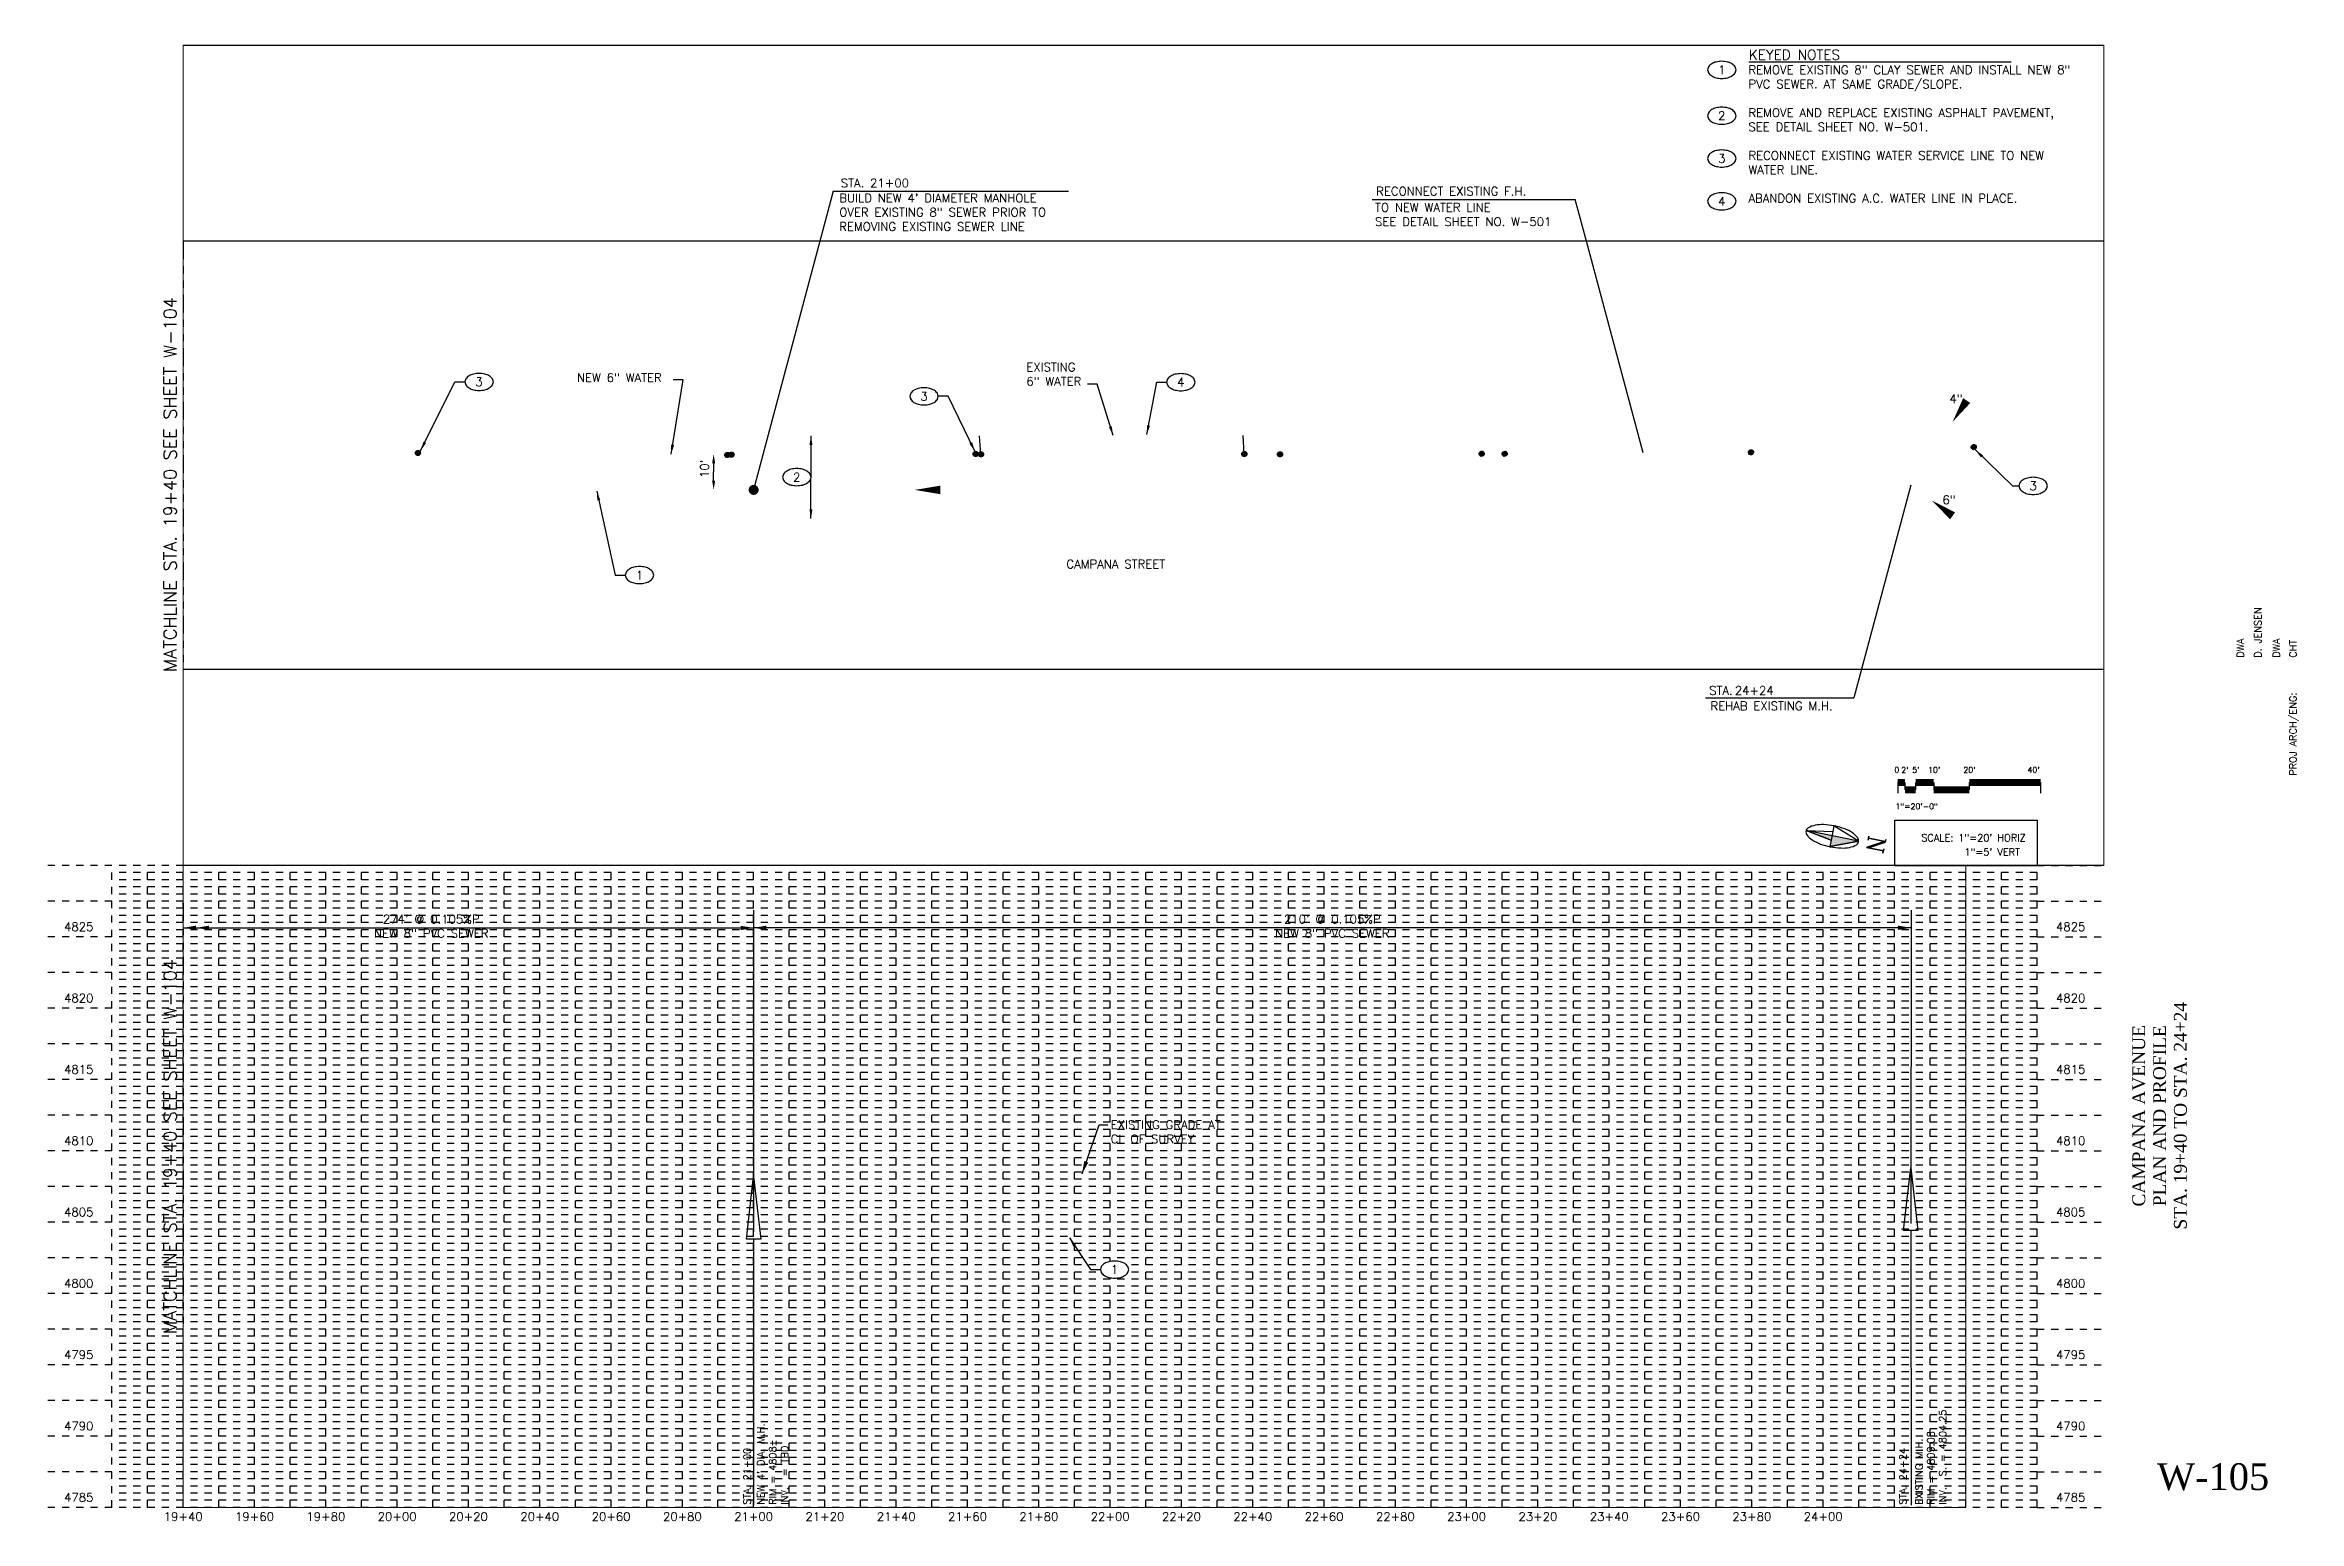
# Paper-space layout 'Layout1' of a CAD drawing. Extents: x 2.6 to 34.2, y 1.7 to 22.4.
# The model-space entities are those that its viewports show. They can reach past a viewport. Long polylines and large blocks are cut down to what shows.
import ezdxf
from ezdxf.enums import TextEntityAlignment as Align

# ---------------------------------------------------------------- set-up
doc = ezdxf.new("R2010")
doc.units = 0
doc.header["$MEASUREMENT"] = 0
doc.set_wipeout_variables(frame=1)
for name, pattern in [('2D3', [0.5625, 0.25, -0.0625, 0.0625, -0.0625, 0.0625, -0.0625]), ('CL3', [0.4375, 0.25, -0.0625, 0.0625, -0.0625]), ('GRID2', [0.033333, 0, -0.033333]), ('GRID3', [0.05, 0, -0.05]), ('GRID4', [0.1, 0, -0.1])]:
    doc.linetypes.add(name, pattern=pattern)
for name, color, linetype in [('C-TEXT-MISC-MEDI', 2, 'Continuous'), ('G-ANNO-GENL-HEVY', 3, 'Continuous'), ('G-ANNO-GENL-XHVY', 4, 'Continuous'), ('G-ANNO-NRTH-GEN1', 1, 'Continuous'), ('G-ANNO-NRTH-GEN4', 4, 'Continuous'), ('G-ANNO-NRTH-GENL-LITE', 1, 'Continuous'), ('G-ANNO-NRTH-TEXT-HEVY', 3, 'Continuous'), ('G-ANNO-PP-TEXT', 2, 'Continuous'), ('G-ANNO-SCL1', 1, 'Continuous'), ('G-ANNO-TXT1', 1, 'Continuous'), ('G-PANP-GRID-HALF', 2, 'GRID3'), ('G-PANP-GRID-INCH', 2, 'GRID2'), ('G-PANP-GRID-TNTH', 2, 'GRID4'), ('G-TTLB-TEXT-HEVY', 3, 'Continuous'), ('G-TTLB-TXT1', 1, 'Continuous'), ('G-TTLB-TXT3', 3, 'Continuous'), ('G-TTLB-TXT4', 4, 'Continuous')]:
    doc.layers.add(name, color=color, linetype=linetype)
doc.styles.add('10', font='ROMANS.shx', dxfattribs={"height": 0.1})
doc.styles.add('12', font='romans.shx', dxfattribs={"height": 6})
doc.styles.add('14', font='ROMANS.shx', dxfattribs={"height": 0.14})
doc.styles.add('18', font='ROMANS', dxfattribs={"height": 0.18})
doc.styles.add('18TTLBLK', font='times.ttf', dxfattribs={"height": 0.18})
doc.styles.add('24NORTH', font='COMPLEX', dxfattribs={"height": 0.24})
doc.styles.add('37TTLBLK', font='times.ttf', dxfattribs={"height": 0.375})
doc.styles.add('ROMANS', font='romans.shx')
doc.dimstyles.new('DIMS', dxfattribs={"dimtxt": 0.1, "dimasz": 2.6, "dimexe": 0.13, "dimexo": 0.0625, "dimgap": 0.09, "dimtad": 1, "dimdec": 4, "dimzin": 0, "dimdsep": 46, "dimlunit": 4, "dimtxsty": 'ROMANS', "dimcen": 0, "dimclrd": 256, "dimclre": 256, "dimclrt": 256, "dimazin": 0, "dimtfac": 1, "dimtdec": 4, "dimtofl": 0, "dimtmove": 0, "dimatfit": 3, "dimfxl": 1, "dimtolj": 1, "dimtzin": 0, "dimlwd": -1, "dimlwe": -1, "dimarcsym": 0})
doc.dimstyles.get("Standard").update_dxf_attribs({"dimtxt": 0.18, "dimasz": 0.18, "dimexe": 0.18, "dimexo": 0.0625, "dimgap": 0.09, "dimtad": 0, "dimtih": 1, "dimtoh": 1, "dimdec": 4, "dimzin": 0, "dimdsep": 46, "dimtxsty": 'Standard', "dimcen": 0.09, "dimadec": 0, "dimazin": 0, "dimtfac": 1, "dimtdec": 4, "dimtofl": 0, "dimtmove": 0, "dimatfit": 3, "dimfxl": 1, "dimtolj": 1, "dimtzin": 0, "dimarcsym": 0})

# ---------------------------------------------------------------- blocks, each defined once
blk = doc.blocks.new('GBLTK22A')
at = {"layer": 'G-TTLB-TXT1', "style": 'ROMANS'}
for tag, p in [('ARCH/ENGINEER', (34.139, 13.796)), ('DESIGNER', (33.4, 13.796)), ('CHECKER', (33.905, 13.796)), ('CAD', (33.647, 13.796)), ('PROJ_ARCH/ENG:', (34.139, 12.142))]:
    blk.add_attdef(tag, p, '', height=0.1, rotation=90, dxfattribs=at)
at = {"layer": 'G-TTLB-TXT3', "style": '18TTLBLK'}
for tag, p in [('TITLE-1', (31.927, 7.375)), ('TITLE-2', (32.219, 7.375)), ('TITLE-3', (32.51, 7.375))]:
    blk.add_attdef(tag, text='', height=0.18, rotation=90, dxfattribs=at).set_placement(p, align=Align.MIDDLE)
blk.add_attdef('XX_OF_XX', text='', height=0.18, dxfattribs=at).set_placement((33.312, 1.749), align=Align.MIDDLE)
at = {"layer": 'G-TTLB-TXT4', "style": '37TTLBLK'}
blk.add_attdef('X-XXX', text='', height=0.375, dxfattribs=at).set_placement((32.969, 2.314), align=Align.MIDDLE)
blk = doc.blocks.new('G__GRD22')
at = {"layer": 'G-PANP-GRID-HALF'}
for p, q in [((4, 1.884), (4, 10.884)), ((5, 1.884), (5, 10.884)), ((6, 1.884), (6, 10.884)), ((7, 1.884), (7, 10.884)), ((8, 1.884), (8, 10.884)), ((9, 1.884), (9, 10.884)), ((10, 1.884), (10, 10.884)), ((11, 1.884), (11, 10.884)), ((12, 1.884), (12, 10.884)), ((13, 1.884), (13, 10.884)), ((14, 1.884), (14, 10.884)), ((15, 1.884), (15, 10.884)), ((16, 1.884), (16, 10.884)), ((17, 1.884), (17, 10.884)), ((18, 1.884), (18, 10.884)), ((19, 1.884), (19, 10.884)), ((20, 1.884), (20, 10.884)), ((21, 1.884), (21, 10.884)), ((22, 1.884), (22, 10.884)), ((23, 1.884), (23, 10.884)), ((24, 1.884), (24, 10.884)), ((25, 1.884), (25, 10.884)), ((26, 1.884), (26, 10.884)), ((27, 1.884), (27, 10.884)), ((28, 1.884), (28, 10.884)), ((29, 1.884), (29, 10.884)), ((30, 1.884), (30, 10.884)), ((3.5, 10.384), (2.562, 10.384)), ((30.5, 10.384), (3.5, 10.384)), ((30.5, 10.384), (31.437, 10.384)), ((3.5, 9.384), (2.562, 9.384)), ((30.5, 9.384), (3.5, 9.384)), ((30.5, 9.384), (31.437, 9.384)), ((3.5, 8.384), (2.562, 8.384)), ((30.5, 8.384), (3.5, 8.384)), ((30.5, 8.384), (31.437, 8.384)), ((3.5, 7.384), (2.562, 7.384)), ((30.5, 7.384), (3.5, 7.384)), ((30.5, 7.384), (31.437, 7.384)), ((3.5, 6.384), (2.562, 6.384)), ((30.5, 6.384), (3.5, 6.384)), ((30.5, 6.384), (31.437, 6.384)), ((3.5, 5.384), (2.562, 5.384)), ((30.5, 5.384), (3.5, 5.384)), ((30.5, 5.384), (31.437, 5.384)), ((3.5, 4.384), (2.562, 4.384)), ((30.5, 4.384), (3.5, 4.384)), ((30.5, 4.384), (31.437, 4.384)), ((3.5, 3.384), (2.562, 3.384)), ((30.5, 3.384), (3.5, 3.384)), ((30.5, 3.384), (31.437, 3.384)), ((3.5, 2.384), (2.562, 2.384)), ((30.5, 2.384), (3.5, 2.384)), ((30.5, 2.384), (31.437, 2.384))]:
    blk.add_line(p, q, dxfattribs=at)
at = {"layer": 'G-PANP-GRID-INCH'}
for p, q in [((3.5, 10.884), (2.562, 10.884)), ((30.5, 10.884), (3.5, 10.884)), ((3.5, 1.884), (3.5, 10.884)), ((4.5, 1.884), (4.5, 10.884)), ((5.5, 1.884), (5.5, 10.884)), ((6.5, 1.884), (6.5, 10.884)), ((7.5, 1.884), (7.5, 10.884)), ((8.5, 1.884), (8.5, 10.884)), ((9.5, 1.884), (9.5, 10.884)), ((10.5, 1.884), (10.5, 10.884)), ((11.5, 1.884), (11.5, 10.884)), ((12.5, 1.884), (12.5, 10.884)), ((13.5, 1.884), (13.5, 10.884)), ((14.5, 1.884), (14.5, 10.884)), ((15.5, 1.884), (15.5, 10.884)), ((16.5, 1.884), (16.5, 10.884)), ((17.5, 1.884), (17.5, 10.884)), ((18.5, 1.884), (18.5, 10.884)), ((19.5, 1.884), (19.5, 10.884)), ((20.5, 1.884), (20.5, 10.884)), ((21.5, 1.884), (21.5, 10.884)), ((22.5, 1.884), (22.5, 10.884)), ((23.5, 1.884), (23.5, 10.884)), ((24.5, 1.884), (24.5, 10.884)), ((25.5, 1.884), (25.5, 10.884)), ((26.5, 1.884), (26.5, 10.884)), ((27.5, 1.884), (27.5, 10.884)), ((28.5, 1.884), (28.5, 10.884)), ((29.5, 1.884), (29.5, 10.884)), ((30.5, 1.884), (30.5, 10.884)), ((30.5, 10.884), (31.437, 10.884)), ((3.5, 9.884), (2.562, 9.884)), ((30.5, 9.884), (3.5, 9.884)), ((30.5, 9.884), (31.437, 9.884)), ((3.5, 8.884), (2.562, 8.884)), ((30.5, 8.884), (3.5, 8.884)), ((30.5, 8.884), (31.437, 8.884)), ((3.5, 7.884), (2.562, 7.884)), ((30.5, 7.884), (3.5, 7.884)), ((30.5, 7.884), (31.437, 7.884)), ((3.5, 6.884), (2.562, 6.884)), ((30.5, 6.884), (3.5, 6.884)), ((30.5, 6.884), (31.437, 6.884)), ((3.5, 5.884), (2.562, 5.884)), ((30.5, 5.884), (3.5, 5.884)), ((30.5, 5.884), (31.437, 5.884)), ((3.5, 4.884), (2.562, 4.884)), ((30.5, 4.884), (3.5, 4.884)), ((30.5, 4.884), (31.437, 4.884)), ((3.5, 3.884), (2.562, 3.884)), ((30.5, 3.884), (3.5, 3.884)), ((30.5, 3.884), (31.437, 3.884)), ((3.5, 2.884), (2.562, 2.884)), ((30.5, 2.884), (3.5, 2.884)), ((30.5, 2.884), (31.437, 2.884)), ((3.5, 1.884), (2.562, 1.884)), ((30.5, 1.884), (3.5, 1.884)), ((30.5, 1.884), (31.437, 1.884))]:
    blk.add_line(p, q, dxfattribs=at)
at = {"layer": 'G-PANP-GRID-TNTH'}
for p, q in [((30.5, 10.784), (3.5, 10.784)), ((30.5, 10.684), (3.5, 10.684)), ((30.5, 10.584), (3.5, 10.584)), ((30.5, 10.484), (3.5, 10.484)), ((30.5, 10.284), (3.5, 10.284)), ((30.5, 10.184), (3.5, 10.184)), ((30.5, 10.084), (3.5, 10.084)), ((30.5, 9.984), (3.5, 9.984)), ((30.5, 9.784), (3.5, 9.784)), ((30.5, 9.684), (3.5, 9.684)), ((30.5, 9.584), (3.5, 9.584)), ((30.5, 9.484), (3.5, 9.484)), ((30.5, 9.284), (3.5, 9.284)), ((30.5, 9.184), (3.5, 9.184)), ((30.5, 9.084), (3.5, 9.084)), ((30.5, 8.984), (3.5, 8.984)), ((30.5, 8.784), (3.5, 8.784)), ((30.5, 8.684), (3.5, 8.684)), ((30.5, 8.584), (3.5, 8.584)), ((30.5, 8.484), (3.5, 8.484)), ((30.5, 8.284), (3.5, 8.284)), ((30.5, 8.184), (3.5, 8.184)), ((30.5, 8.084), (3.5, 8.084)), ((30.5, 7.984), (3.5, 7.984)), ((30.5, 7.784), (3.5, 7.784)), ((30.5, 7.684), (3.5, 7.684)), ((30.5, 7.584), (3.5, 7.584)), ((30.5, 7.484), (3.5, 7.484)), ((30.5, 7.284), (3.5, 7.284)), ((30.5, 7.184), (3.5, 7.184)), ((30.5, 7.084), (3.5, 7.084)), ((30.5, 6.984), (3.5, 6.984)), ((30.5, 6.784), (3.5, 6.784)), ((30.5, 6.684), (3.5, 6.684)), ((30.5, 6.584), (3.5, 6.584)), ((30.5, 6.484), (3.5, 6.484)), ((30.5, 6.284), (3.5, 6.284)), ((30.5, 6.184), (3.5, 6.184)), ((30.5, 6.084), (3.5, 6.084)), ((30.5, 5.984), (3.5, 5.984)), ((30.5, 5.784), (3.5, 5.784)), ((30.5, 5.684), (3.5, 5.684)), ((30.5, 5.584), (3.5, 5.584)), ((30.5, 5.484), (3.5, 5.484)), ((30.5, 5.284), (3.5, 5.284)), ((30.5, 5.184), (3.5, 5.184)), ((30.5, 5.084), (3.5, 5.084)), ((30.5, 4.984), (3.5, 4.984)), ((30.5, 4.784), (3.5, 4.784)), ((30.5, 4.684), (3.5, 4.684)), ((30.5, 4.584), (3.5, 4.584)), ((30.5, 4.484), (3.5, 4.484)), ((30.5, 4.284), (3.5, 4.284)), ((30.5, 4.184), (3.5, 4.184)), ((30.5, 4.084), (3.5, 4.084)), ((30.5, 3.984), (3.5, 3.984)), ((30.5, 3.784), (3.5, 3.784)), ((30.5, 3.684), (3.5, 3.684)), ((30.5, 3.584), (3.5, 3.584)), ((30.5, 3.484), (3.5, 3.484)), ((30.5, 3.284), (3.5, 3.284)), ((30.5, 3.184), (3.5, 3.184)), ((30.5, 3.084), (3.5, 3.084)), ((30.5, 2.984), (3.5, 2.984)), ((30.5, 2.784), (3.5, 2.784)), ((30.5, 2.684), (3.5, 2.684)), ((30.5, 2.584), (3.5, 2.584)), ((30.5, 2.484), (3.5, 2.484)), ((30.5, 2.284), (3.5, 2.284)), ((30.5, 2.184), (3.5, 2.184)), ((30.5, 2.084), (3.5, 2.084)), ((30.5, 1.984), (3.5, 1.984))]:
    blk.add_line(p, q, dxfattribs=at)
blk = doc.blocks.new('MCA North')
at = {"layer": 'G-ANNO-NRTH-GEN1'}
h = blk.add_hatch(color=256, dxfattribs=at)
h.dxf.hatch_style = 1
h.paths.add_polyline_path([(-0.002, -0.369), (0.062, 0), (0.154, 0), (-0.002, 0.381)])
for p, q in [((-0.002, 0.381), (-0.142, 0)), ((-0.002, 0.381), (0.154, 0)), ((-0.002, 0.381), (-0.002, -0.369)), ((-0.142, 0), (-0.062, 0)), ((-0.062, 0), (0.062, 0)), ((0.062, 0), (-0.002, -0.369)), ((0.062, 0), (0.154, 0)), ((-0.002, -0.369), (-0.062, 0))]:
    blk.add_line(p, q, dxfattribs=at)
blk.add_lwpolyline([(-0.002, -0.369), (0.062, 0), (0.154, 0), (-0.002, 0.381)], close=True, dxfattribs=at)
at = {"layer": 'G-ANNO-NRTH-GEN4'}
blk.add_lwpolyline([(0.006, -0.369, 0.205137), (0.054, -0.349, 0.096653), (0.111, -0.259, 0.053537), (0.146, -0.132, 0.051219), (0.154, 0.006, 0.040552), (0.142, 0.159, 0.053537), (0.111, 0.272, 0.096653), (0.054, 0.361, 0.205137), (0.006, 0.382, 0.205137), (-0.042, 0.361, 0.096653), (-0.099, 0.272, 0.053537), (-0.13, 0.159, 0.040552), (-0.142, 0.006, 0.040552), (-0.13, -0.147, 0.053537), (-0.099, -0.259, 0.096653), (-0.042, -0.349, 0.205137)], format="xyb", close=True, dxfattribs=at)
at = {"layer": 'G-ANNO-NRTH-TEXT-HEVY', "style": '24NORTH'}
blk.add_text('N', height=0.24, dxfattribs=at).set_placement((-0.002, 0.629), align=Align.MIDDLE)
blk = doc.blocks.new('20 Feet')
at = {"layer": 'G-ANNO-SCL1'}
for p, q in [((0, 0.151), (0, 0)), ((0.1, 0.151), (0.1, 0.05)), ((0.25, 0.151), (0.25, 0.05)), ((0.503, 0.151), (0.503, 0.05)), ((1.003, 0.151), (1.003, 0.05)), ((2.003, 0.151), (2.003, 0))]:
    blk.add_line(p, q, dxfattribs=at)
at = {"layer": 'G-ANNO-SCL1', "const_width": 0.1}
for points in [[(0, 0.151), (0.1, 0.151)], [(0.1, 0.05), (0.25, 0.05)], [(0.25, 0.151), (0.5, 0.151)], [(0.253, 0.151), (0.503, 0.151)], [(0.503, 0.05), (1.003, 0.05)], [(1.003, 0.151), (2.003, 0.151)]]:
    blk.add_lwpolyline(points, dxfattribs=at)
at = {"layer": 'G-ANNO-SCL1', "style": 'ROMANS'}
for s, p in [('0', (-0.048, 0.288)), ("2'", (0.049, 0.288)), ("5'", (0.202, 0.288)), ("10'", (0.425, 0.288)), ("20'", (0.92, 0.288)), ("40'", (1.819, 0.288))]:
    blk.add_text(s, height=0.08, dxfattribs=at).set_placement(p)
at = {"layer": 'G-ANNO-TXT1', "style": 'ROMANS'}
blk.add_text('1"=20\'-0"', height=0.08, dxfattribs=at).set_placement((-0.034, -0.223))
blk = doc.blocks.new('ELLNOTE')
blk.add_lwpolyline([(-0.3, -0.06, 0.060974), (-0.22, -0.05, 0.074343), (-0.159, -0.025, 0.106943), (-0.113, 0.018), (-0.1, 0.06), (-0.113, 0.102, 0.106943), (-0.159, 0.145, 0.074343), (-0.22, 0.17, 0.060974), (-0.3, 0.18, 0.060974), (-0.38, 0.17, 0.074343), (-0.441, 0.145, 0.106943), (-0.487, 0.102), (-0.5, 0.06), (-0.487, 0.018, 0.106943), (-0.441, -0.025, 0.074343), (-0.38, -0.05, 0.060974)], format="xyb", close=True)
at = {"style": '12'}
blk.add_attdef('NOTE', text='', height=0.12, dxfattribs=at).set_placement((-0.3, 0.06), align=Align.MIDDLE)

msp = doc.modelspace()

# ---------------------------------------------------------------- hatches: boundary and pattern name
at = {"layer": 'G-ANNO-PP-TEXT'}
h = msp.add_hatch(dxfattribs=at)
h.set_pattern_fill('ANSI31', color=256)
h.set_pattern_definition([(45, (337.53234, 945.77825), (-0.088388347648, 0.088388347648), [])])
h.paths.add_polyline_path([(486074.47, 335013.59, 1), (486075.9, 335013.59, 1)])
h = msp.add_hatch(dxfattribs=at)
h.set_pattern_fill('ANSI31', color=256)
h.set_pattern_definition([(45, (351.25878, 884.74543), (-0.088388347648, 0.088388347648), [])])
h.paths.add_polyline_path([(486088.2, 334952.56, 1), (486089.62, 334952.56, 1)])
h = msp.add_hatch(dxfattribs=at)
h.set_pattern_fill('ANSI31', color=256)
h.set_pattern_definition([(45, (365.31597, 817.10331), (-0.088388347648, 0.088388347648), [])])
h.paths.add_polyline_path([(486102.25, 334884.92, 1), (486103.68, 334884.92, 1)])
h = msp.add_hatch(dxfattribs=at)
h.set_pattern_fill('ANSI31', color=256)
h.set_pattern_definition([(45, (366.5833, 810.80162), (-0.088388347648, 0.088388347648), [])])
h.paths.add_polyline_path([(486103.52, 334878.62, 1), (486104.95, 334878.62, 1)])
h = msp.add_hatch(dxfattribs=at)
h.set_pattern_fill('ANSI31', color=256)
h.set_pattern_definition([(45, (377.86263, 755.3676), (-0.088388347648, 0.088388347648), [])])
h.paths.add_polyline_path([(486114.8, 334823.18, 1), (486116.23, 334823.18, 1)])
h = msp.add_hatch(dxfattribs=at)
h.set_pattern_fill('ANSI31', color=256)
h.set_pattern_definition([(45, (379.75354, 745.55487), (-0.088388347648, 0.088388347648), [])])
h.paths.add_polyline_path([(486116.69, 334813.37, 1), (486118.12, 334813.37, 1)])
h = msp.add_hatch(dxfattribs=at)
h.set_pattern_fill('ANSI31', color=256)
h.set_pattern_definition([(45, (394.40927, 673.13213), (-0.088388347648, 0.088388347648), [])])
h.paths.add_polyline_path([(486131.35, 334740.95, 1), (486132.77, 334740.95, 1)])
h = msp.add_hatch(dxfattribs=at)
h.set_pattern_fill('ANSI31', color=256)
h.set_pattern_definition([(45, (394.61579, 671.682), (-0.088388347648, 0.088388347648), [])])
h.paths.add_polyline_path([(486131.55, 334739.5, 1), (486132.98, 334739.5, 1)])
h = msp.add_hatch(dxfattribs=at)
h.set_pattern_fill('ANSI31', color=256)
h.set_pattern_definition([(45, (408.31682, 604.5624), (-0.088388347648, 0.088388347648), [])])
h.paths.add_polyline_path([(486145.25, 334672.38, 1), (486146.68, 334672.38, 1)])
h = msp.add_hatch(dxfattribs=at)
h.set_pattern_fill('ANSI31', color=256)
h.set_pattern_definition([(45, (408.64305, 603.43425), (-0.088388347648, 0.088388347648), [])])
h.paths.add_polyline_path([(486145.58, 334671.25, 1), (486147.01, 334671.25, 1)])
h = msp.add_hatch(dxfattribs=at)
h.set_pattern_fill('ANSI31', color=256)
h.set_pattern_definition([(45, (425.18445, 518.21778), (-0.088388347648, 0.088388347648), [])])
h.paths.add_polyline_path([(486162.12, 334586.03, 1), (486163.55, 334586.03, 1)])

# ---------------------------------------------------------------- linework, layer by layer
msp.add_line((486235.27, 334533.47, -2404.71), (486129.05, 335061.65, -2404.71))
for points, elevation in [([(486080.7, 335030.04), (486081.44, 335028.94), (486082.45, 335028.22), (486083.33, 335028.13), (486084.11, 335028.55), (486084.77, 335029.61), (486085.02, 335030.91), (486084.9, 335032.52), (486084.39, 335034.06), (486083.65, 335035.16), (486082.64, 335035.88), (486081.76, 335035.97), (486080.98, 335035.55), (486080.32, 335034.49), (486080.07, 335033.19), (486080.19, 335031.58)], 2404.71), ([(486099.33, 334789.93), (486100.07, 334788.83), (486101.08, 334788.1), (486101.96, 334788.01), (486102.74, 334788.44), (486103.4, 334789.5), (486103.65, 334790.8), (486103.53, 334792.41), (486103.02, 334793.94), (486102.28, 334795.04), (486101.27, 334795.76), (486100.39, 334795.85), (486099.61, 334795.43), (486098.95, 334794.37), (486098.7, 334793.07), (486098.82, 334791.46)], 2404.71), ([(486117.43, 334720.09), (486118.17, 334718.99), (486119.18, 334718.27), (486120.06, 334718.17), (486120.84, 334718.6), (486121.49, 334719.66), (486121.75, 334720.96), (486121.62, 334722.57), (486121.12, 334724.1), (486120.38, 334725.2), (486119.36, 334725.93), (486118.48, 334726.02), (486117.71, 334725.59), (486117.05, 334724.53), (486116.79, 334723.23), (486116.92, 334721.62)], 2404.71), ([(486182.3, 334651.74), (486183.04, 334650.63), (486184.06, 334649.91), (486184.94, 334649.82), (486185.71, 334650.24), (486186.37, 334651.3), (486186.63, 334652.6), (486186.5, 334654.21), (486185.99, 334655.75), (486185.25, 334656.85), (486184.24, 334657.57), (486183.36, 334657.66), (486182.58, 334657.24), (486181.93, 334656.18), (486181.67, 334654.88), (486181.8, 334653.27)], 2404.71), ([(486138.06, 334596.93), (486138.8, 334595.83), (486139.82, 334595.11), (486140.7, 334595.02), (486141.47, 334595.44), (486142.13, 334596.5), (486142.39, 334597.8), (486142.26, 334599.41), (486141.75, 334600.94), (486141.01, 334602.05), (486140, 334602.77), (486139.12, 334602.86), (486138.34, 334602.43), (486137.69, 334601.38), (486137.43, 334600.07), (486137.56, 334598.46)], 2404.71), ([(489800.34, 333852.99), (489799.11, 333852.48), (489798.2, 333851.63), (489797.94, 333850.78), (489798.2, 333849.94), (489799.11, 333849.08), (489800.34, 333848.58), (489801.94, 333848.38), (489803.54, 333848.58), (489804.77, 333849.08), (489805.67, 333849.94), (489805.94, 333850.78), (489805.67, 333851.63), (489804.77, 333852.48), (489803.54, 333852.99), (489801.94, 333853.18)], 2346.78)]:
    msp.add_lwpolyline(points, close=True, dxfattribs=dict(elevation=elevation))
msp.add_lwpolyline([(486146.68, 334689.56), (486147.42, 334688.45), (486148.44, 334687.73), (486149.32, 334687.64), (486150.09, 334688.06), (486150.75, 334689.12), (486151.01, 334690.42), (486150.88, 334692.03), (486150.37, 334693.57), (486149.63, 334694.67), (486148.62, 334695.39), (486147.74, 334695.48), (486146.96, 334695.06), (486146.31, 334694), (486146.05, 334692.7), (486146.18, 334691.09)], close=True)
at = {"layer": 'Defpoints'}
for p, q in [((486182.99, 335072.5, -2404.71), (486289.21, 334544.32, -2404.71)), ((486235.27, 334533.47, -2404.71), (486129.05, 335061.65, -2404.71)), ((486011.4, 335037.99, -2404.71), (486117.62, 334509.81, -2404.71)), ((486063.69, 334498.97, -2404.71), (485957.47, 335027.14, -2404.71))]:
    msp.add_line(p, q, dxfattribs=at)
at = {"layer": 'G-ANNO-GENL-HEVY'}
for p, q in [((486089.1, 334998.41), (486150.75, 334994.47)), ((486158.95, 334953.66), (486150.75, 334994.47)), ((486095.08, 334922.96), (486029.13, 334890.28)), ((486040.36, 334834.41), (486029.13, 334890.28)), ((486067.9, 334685.79), (486054.89, 334750.49))]:
    msp.add_line(p, q, dxfattribs=at)
at = {"layer": 'G-ANNO-GENL-HEVY', "const_width": 1.4, "flags": 128}
msp.add_lwpolyline([(486154.28, 334681.1, -1), (486154.56, 334679.73, -1)], format="xyb", close=True, dxfattribs=at)
at = {"layer": 'G-ANNO-GENL-HEVY'}
for points in [[(486149.34, 334667.95), (486151.7, 334668.43)], [(486154.06, 334668.9), (486151.7, 334668.43)]]:
    msp.add_lwpolyline(points, dxfattribs=at)
for points in [[(486063.22, 335010.16), (486069.44, 335006.35), (486062.32, 335007.94)], [(486096.32, 335011.04), (486092.19, 335005.03), (486094.15, 335012.06)], [(486145.27, 334732), (486145.51, 334724.7), (486142.92, 334731.53)], [(486149.43, 334667.53), (486146.79, 334667.44), (486149.26, 334668.38)], [(486153.98, 334669.33), (486156.61, 334669.41), (486154.15, 334668.48)]]:
    msp.add_solid(points, dxfattribs=at)
at = {"layer": 'G-ANNO-NRTH-GENL-LITE', "color": 2, "linetype": 'CL3'}
for p, q in [((489540.68, 333951.61), (489540.68, 333858.7)), ((489700.68, 333951.61), (489700.66, 333861.35)), ((490025.32, 333951.61), (490025.25, 333863.73)), ((489700.66, 333859.35), (489700.68, 333784.74)), ((490025.25, 333861.73), (490025.32, 333784.74))]:
    msp.add_line(p, q, dxfattribs=at)
at = {"layer": 'G-ANNO-PP-TEXT'}
for p, q in [((486117.43, 334813.37), (486112.37, 334811.99)), ((486132.09, 334740.95), (486127.02, 334739.57)), ((489540.68, 333950.36), (489540.68, 333943.02)), ((489700.68, 333950.36), (489700.68, 333943.02)), ((490025.32, 333950.36), (490025.32, 333943.02)), ((489540.68, 333946.62, 59.46), (489700.68, 333946.62)), ((490025.32, 333946.62, 59.46), (489700.68, 333946.62, -67.93))]:
    msp.add_line(p, q, dxfattribs=at)
for points, elevation in [([(490023.25, 333861.73), (490025.25, 333879.29), (490027.25, 333861.73)], 2346.78), ([(489698.66, 333859.35), (489700.66, 333876.92), (489702.66, 333859.35)], -57.93)]:
    msp.add_lwpolyline(points, close=True, dxfattribs=dict(at, elevation=elevation))
for centre in [(486075.18, 335013.59), (486088.91, 334952.56), (486102.97, 334884.92), (486104.23, 334878.62), (486115.51, 334823.18), (486117.4, 334813.37), (486132.06, 334740.95), (486132.27, 334739.5), (486145.97, 334672.38), (486146.29, 334671.25), (486162.84, 334586.03)]:
    msp.add_circle(centre, 0.713, dxfattribs=at)
for points in [[(489544.28, 333947.22), (489544.28, 333946.02), (489540.68, 333946.62)], [(489547.88, 333947.22), (489547.88, 333946.02), (489544.28, 333946.62)], [(489697.07, 333947.17), (489697.09, 333945.97), (489700.68, 333946.62)], [(489704.28, 333947.22), (489704.28, 333946.02), (489700.68, 333946.62)], [(490021.72, 333947.22), (490021.72, 333946.02), (490025.32, 333946.62)]]:
    msp.add_solid(points, dxfattribs=at)

# ---------------------------------------------------------------- texts
at = {"layer": 'G-ANNO-GENL-HEVY', "style": '12'}
for s, p in [('6"', (486092.57, 335008.12, 2404.71)), ('4"', (486064.4, 335004.44, 2404.71)), ('RECONNECT EXISTING F.H.', (486039.07, 334835.34)), ('CAMPANA STREET', (486158.68, 334770.76, 2404.71)), ('STA. 21+00', (486066.41, 334687.65))]:
    msp.add_text(s, height=2.4, rotation=101.371, dxfattribs=at).set_placement(p)
at = {"layer": 'G-ANNO-GENL-HEVY', "char_height": 2.4, "attachment_point": 1, "style": '12'}
for s, insert, width, rotation in [('\\pl2.4;REHAB EXISTING M.H.', (486160.18, 334952.9), 44.2184, 101.371), ('\\pi-7.2,l9.6,t9.6;STA.^I24+24', (486156.02, 334951.68), 44.2184, 101.371), ('TO NEW WATER LINE\\PSEE DETAIL SHEET NO. W-501', (486041.23, 334835.45), 58.5412, 101.371), ('EXISTING 6" WATER', (486104.39, 334748.38, 2404.71), 20.1589, 101.371), ('BUILD NEW 4\' DIAMETER MANHOLE OVER EXISTING 8" SEWER PRIOR TO REMOVING EXISTING SEWER LINE', (486068.27, 334687.59), 65.6008, 101.371), ("10'", (486154.09, 334665.08, 2404.71), 53.9872, 191.371), ('NEW 6" WATER', (486132.14, 334625.4, 2404.71), 53.9872, 101.371)]:
    msp.add_mtext(s, dxfattribs=dict(at, insert=insert, width=width, rotation=rotation))
at = {"layer": 'G-ANNO-GENL-HEVY', "char_height": 2.4, "width": 39.1554, "style": '12'}
for s, insert, attachment_point in [('\\A1;274\' @ 0.105%%%P\\PNEW 8" PVC SEWER', (489610.25, 333950.26), 2), ('\\A1;210\' @ 0.105%%%P\\PNEW 8" PVC SEWER', (489863, 333950.26), 2), ('EXISTING GRADE AT CL OF SURVEY', (489800.83, 333892.61, -57.93), 1)]:
    msp.add_mtext(s, dxfattribs=dict(at, insert=insert, attachment_point=attachment_point))
at = {"layer": 'G-ANNO-NRTH-GENL-LITE', "color": 2, "style": '10'}
for s, p in [('STA. 21+00', (489699.86, 333784.83)), ('STA. 24+24', (490024.1, 333784.83))]:
    msp.add_text(s, height=2, rotation=90, dxfattribs=at).set_placement(p)
at = {"layer": 'G-ANNO-NRTH-GENL-LITE', "color": 2, "char_height": 2, "width": 36.1598, "attachment_point": 1, "rotation": 90, "style": '10'}
for s, insert in [('EXISTING M.H.\\PRIM = 4809.08\\PINV.^IS. = 4804.25', (490026.56, 333784.83)), ("NEW 4' DIA. M.H.\\PRIM = 4808%%P\\PINV.^I= TBD", (489701.7, 333784.83))]:
    msp.add_mtext(s, dxfattribs=dict(at, insert=insert))

# ---------------------------------------------------------------- leaders
at = {"layer": 'G-ANNO-GENL-HEVY'}
for points in [[(486119.58, 334776.24, 2404.71), (486106.33, 334769.06, 2404.71), (486106.88, 334766.34, 2404.71)], [(486136.35, 334693.19), (486147.74, 334695.48)], [(486159.13, 334697.77), (486147.74, 334695.48)], [(486149.11, 334655.74, 2404.71), (486128.06, 334654.96, 2404.71), (486128.61, 334652.23, 2404.71)]]:
    msp.add_leader(points, dimstyle='DIMS', dxfattribs=at)
at = {"layer": 'G-ANNO-PP-TEXT'}
msp.add_leader([(489792.79, 333877.62, -57.93), (489797.63, 333891.37, -57.93), (489800.05, 333891.37, -57.93)], dimstyle='Standard', override={"dimscale": 20}, dxfattribs=at)

# ---------------------------------------------------------------- next in the draw order: wipeouts: each hides what was drawn before it
for points, z in [([(486080.7, 335030.04), (486081.44, 335028.94), (486082.45, 335028.22), (486083.33, 335028.13), (486084.11, 335028.55), (486084.77, 335029.61), (486085.02, 335030.91), (486084.9, 335032.52), (486084.39, 335034.06), (486083.65, 335035.16), (486082.64, 335035.88), (486081.76, 335035.97), (486080.98, 335035.55), (486080.32, 335034.49), (486080.07, 335033.19), (486080.19, 335031.58)], 2404.71), ([(486099.33, 334789.93), (486100.07, 334788.83), (486101.08, 334788.1), (486101.96, 334788.01), (486102.74, 334788.44), (486103.4, 334789.5), (486103.65, 334790.8), (486103.53, 334792.41), (486103.02, 334793.94), (486102.28, 334795.04), (486101.27, 334795.76), (486100.39, 334795.85), (486099.61, 334795.43), (486098.95, 334794.37), (486098.7, 334793.07), (486098.82, 334791.46)], 2404.71), ([(486117.43, 334720.09), (486118.17, 334718.99), (486119.18, 334718.27), (486120.06, 334718.17), (486120.84, 334718.6), (486121.49, 334719.66), (486121.75, 334720.96), (486121.62, 334722.57), (486121.12, 334724.1), (486120.38, 334725.2), (486119.36, 334725.93), (486118.48, 334726.02), (486117.71, 334725.59), (486117.05, 334724.53), (486116.79, 334723.23), (486116.92, 334721.62)], 2404.71), ([(486182.3, 334651.74), (486183.04, 334650.63), (486184.06, 334649.91), (486184.94, 334649.82), (486185.71, 334650.24), (486186.37, 334651.3), (486186.63, 334652.6), (486186.5, 334654.21), (486185.99, 334655.75), (486185.25, 334656.85), (486184.24, 334657.57), (486183.36, 334657.66), (486182.58, 334657.24), (486181.93, 334656.18), (486181.67, 334654.88), (486181.8, 334653.27)], 2404.71), ([(486138.06, 334596.93), (486138.8, 334595.83), (486139.82, 334595.11), (486140.7, 334595.02), (486141.47, 334595.44), (486142.13, 334596.5), (486142.39, 334597.8), (486142.26, 334599.41), (486141.75, 334600.94), (486141.01, 334602.05), (486140, 334602.77), (486139.12, 334602.86), (486138.34, 334602.43), (486137.69, 334601.38), (486137.43, 334600.07), (486137.56, 334598.46)], 2404.71), ([(489800.34, 333852.99), (489799.11, 333852.48), (489798.2, 333851.63), (489797.94, 333850.78), (489798.2, 333849.94), (489799.11, 333849.08), (489800.34, 333848.58), (489801.94, 333848.38), (489803.54, 333848.58), (489804.77, 333849.08), (489805.67, 333849.94), (489805.94, 333850.78), (489805.67, 333851.63), (489804.77, 333852.48), (489803.54, 333852.99), (489801.94, 333853.18)], 2346.78)]:
    msp.add_wipeout(points).translate(0, 0, z)
msp.add_wipeout([(486146.68, 334689.56), (486147.42, 334688.45), (486148.44, 334687.73), (486149.32, 334687.64), (486150.09, 334688.06), (486150.75, 334689.12), (486151.01, 334690.42), (486150.88, 334692.03), (486150.37, 334693.57), (486149.63, 334694.67), (486148.62, 334695.39), (486147.74, 334695.48), (486146.96, 334695.06), (486146.31, 334694), (486146.05, 334692.7), (486146.18, 334691.09)])

# ---------------------------------------------------------------- next in the draw order: linework, layer by layer
at = {"layer": 'G-ANNO-GENL-HEVY'}
msp.add_line((486067.9, 334685.79), (486154.42, 334680.42), dxfattribs=at)

# ---------------------------------------------------------------- next in the draw order: block references
at = {"layer": 'G-ANNO-GENL-HEVY', "rotation": 101.371}
for p, xscale, yscale, zscale, values in [((486082.54, 335038.17, 2404.71), 19.99999999999997, 19.99999999999997, 19.99999999999997, {'NOTE': '3'}), ((486101.17, 334798.05, 2404.71), 19.99999999999997, 19.99999999999997, 19.99999999999997, {'NOTE': '4'}), ((486119.26, 334728.21, 2404.71), 19.99999999999997, 19.99999999999997, 19.99999999999997, {'NOTE': '3'}), ((486148.52, 334697.68), 19.99999999999997, 19.99999999999997, 19.99999999999997, {'NOTE': '2'}), ((486184.14, 334659.86, 2404.71), 19.99999999999998, 19.99999999999998, 19.99999999999998, {'NOTE': '1'}), ((486139.9, 334605.06, 2404.71), 19.99999999999997, 19.99999999999997, 19.99999999999997, {'NOTE': '3'})]:
    msp.add_blockref('ELLNOTE', p, dxfattribs=dict(at, xscale=xscale, yscale=yscale, zscale=zscale)).add_auto_attribs(values)
at = {"layer": 'G-ANNO-GENL-HEVY', "xscale": 20, "yscale": 20, "zscale": 20}
msp.add_blockref('ELLNOTE', (489807.94, 333849.58, 2346.78), dxfattribs=at).add_auto_attribs({'NOTE': '1'})

# ---------------------------------------------------------------- next in the draw order: leaders
at = {"layer": 'G-ANNO-GENL-HEVY'}
for points in [[(486075.87, 335014.21, 2404.71), (486083.72, 335026.35, 2404.71), (486083.34, 335028.24, 2404.71)], [(486117.44, 334785.47, 2404.71), (486102.51, 334785.29, 2404.71), (486101.96, 334788.01, 2404.71)], [(486131.57, 334739.1, 2404.71), (486117.93, 334728.74, 2404.71), (486118.48, 334726.02, 2404.71)], [(486163.44, 334637.36, 2404.71), (486185.49, 334647.09, 2404.71), (486184.94, 334649.82, 2404.71)], [(486162.06, 334586.66, 2404.71), (486141.25, 334592.29, 2404.71), (486140.7, 334595.02, 2404.71)]]:
    msp.add_leader(points, dimstyle='DIMS', dxfattribs=at)
msp.add_leader([(489789.25, 333859.67, 2346.78), (489795.16, 333850.78, 2346.78), (489797.94, 333850.78, 2346.78)], dimstyle='DIMS', override={"dimscale": 1}, dxfattribs=at)

psp = doc.layouts.get("Layout1")

# ---------------------------------------------------------------- linework, layer by layer
psp.add_line((31.437, 10.884), (4.5, 10.884))
at = {"layer": 'C-TEXT-MISC-MEDI'}
for p, q in [((28.504, 11.521), (30.5, 11.521)), ((28.504, 10.884), (28.504, 11.521)), ((30.5, 11.521), (30.5, 10.884)), ((28.504, 10.884), (30.5, 10.884))]:
    psp.add_line(p, q, dxfattribs=at)
at = {"layer": 'G-ANNO-GENL-XHVY', "linetype": '2D3'}
for p, q in [((4.5, 19.635), (4.5, 13.635)), ((4.5, 10.356), (4.5, 4.356))]:
    psp.add_line(p, q, dxfattribs=at)

# ---------------------------------------------------------------- block references
psp.add_blockref('GBLTK22A', (0, 0)).add_auto_attribs({'TITLE-1': 'CAMPANA AVENUE', 'TITLE-2': 'PLAN AND PROFILE', 'TITLE-3': 'STA. 19+40 TO STA. 24+24', 'X-XXX': 'W-105', 'DESIGNER': 'DWA', 'CAD': 'D. JENSEN', 'CHECKER': 'DWA', 'PROJ_ARCH/ENG:': 'PROJ ARCH/ENG:', 'ARCH/ENGINEER': 'CHT'})
for name, p in [('20 Feet', (28.547, 11.896)), ('G__GRD22', (0, 0))]:
    psp.add_blockref(name, p)
at = {"rotation": 258.6289999999412}
psp.add_blockref('MCA North', (27.623, 11.3), dxfattribs=at)
at = {"layer": 'G-ANNO-GENL-HEVY'}
for p, values in [((26.378, 21.979), {'NOTE': '1'}), ((26.378, 21.336), {'NOTE': '2'}), ((26.378, 20.736), {'NOTE': '3'}), ((26.378, 20.136), {'NOTE': '4'})]:
    psp.add_blockref('ELLNOTE', p, dxfattribs=at).add_auto_attribs(values)

# ---------------------------------------------------------------- texts
at = {"layer": 'C-TEXT-MISC-MEDI', "style": 'ROMANS'}
for s, p in [('SCALE: 1"=20\' HORIZ', (30.342, 11.192)), ('1"=5\' VERT', (30.26, 10.994))]:
    psp.add_text(s, height=0.1, dxfattribs=at).set_placement(p, align=Align.BOTTOM_RIGHT)
at = {"layer": 'G-ANNO-GENL-HEVY', "style": '14'}
psp.add_text('%%UKEYED NOTES                         ', height=0.14, dxfattribs=at).set_placement((26.458, 22.181))
at = {"layer": 'G-ANNO-GENL-HEVY', "insert": (26.452, 22.099), "char_height": 0.12, "width": 4.90599, "attachment_point": 1, "style": '12'}
psp.add_mtext('REMOVE EXISTING 8" CLAY SEWER AND INSTALL NEW 8" PVC SEWER. AT SAME GRADE/SLOPE.\\P\\PREMOVE AND REPLACE EXISTING ASPHALT PAVEMENT, SEE DETAIL SHEET NO. W-501.\\P\\PRECONNECT EXISTING WATER SERVICE LINE TO NEW WATER LINE.\\P\\PABANDON EXISTING A.C. WATER LINE IN PLACE.', dxfattribs=at)
at = {"layer": 'G-ANNO-GENL-XHVY', "style": '18'}
for p in [(4.406, 13.597), (4.406, 4.317)]:
    psp.add_text('MATCHLINE STA. 19+40 SEE SHEET W-104', height=0.18, rotation=90, dxfattribs=at).set_placement(p)
at = {"layer": 'G-TTLB-TEXT-HEVY', "style": '12'}
for s, p in [('4825', (3.035, 10.025)), ('4825', (30.972, 10.025)), ('4820', (3.035, 9.025)), ('4820', (30.972, 9.025)), ('4815', (3.035, 8.025)), ('4815', (30.972, 8.025)), ('4810', (3.035, 7.025)), ('4810', (30.972, 7.025)), ('4805', (3.035, 6.025)), ('4805', (30.972, 6.025)), ('4800', (3.035, 5.025)), ('4800', (30.972, 5.025)), ('4795', (3.035, 4.025)), ('4795', (30.972, 4.025)), ('4790', (3.035, 3.025)), ('4790', (30.972, 3.025)), ('4785', (3.035, 2.025)), ('4785', (30.972, 2.025)), ('19+40', (4.5, 1.755)), ('19+60', (5.5, 1.755)), ('19+80', (6.5, 1.755)), ('20+00', (7.5, 1.755)), ('20+20', (8.5, 1.755)), ('20+40', (9.5, 1.755)), ('20+60', (10.5, 1.755)), ('20+80', (11.5, 1.755)), ('21+00', (12.5, 1.755)), ('21+20', (13.5, 1.755)), ('21+40', (14.5, 1.755)), ('21+60', (15.5, 1.755)), ('21+80', (16.5, 1.755)), ('22+00', (17.5, 1.755)), ('22+20', (18.5, 1.755)), ('22+40', (19.5, 1.755)), ('22+60', (20.5, 1.755)), ('22+80', (21.5, 1.755)), ('23+00', (22.5, 1.755)), ('23+20', (23.5, 1.755)), ('23+40', (24.5, 1.755)), ('23+60', (25.5, 1.755)), ('23+80', (26.5, 1.755)), ('24+00', (27.5, 1.755))]:
    psp.add_text(s, height=0.12, dxfattribs=at).set_placement(p, align=Align.MIDDLE)

# ---------------------------------------------------------------- viewports
at = {"layer": 'Defpoints', "view_target_point": (487861.737, 334300.812), "view_twist_angle": 258.629}
for center, view_center_point, status in [((17.969, 21.011), (818.147, 1696.179), 4), ((17.969, 12.26), (818.147, 1521.162), 5)]:
    psp.add_viewport(center=center, size=(26.938, 2.75089), view_center_point=view_center_point, view_height=55.01779, status=status, dxfattribs=at)
psp.add_viewport(center=(17.969, 16.635), size=(26.938, 6), view_center_point=(818.147, 1608.67), view_height=120, dxfattribs=at)
at = {"layer": 'Defpoints', "view_target_point": (487861.737, 334300.812)}
psp.add_viewport(center=(17, 6.384), size=(25, 9), view_center_point=(1928.944, -426.72), view_height=180, status=3, dxfattribs=at)

doc.saveas('drawing.dxf')
